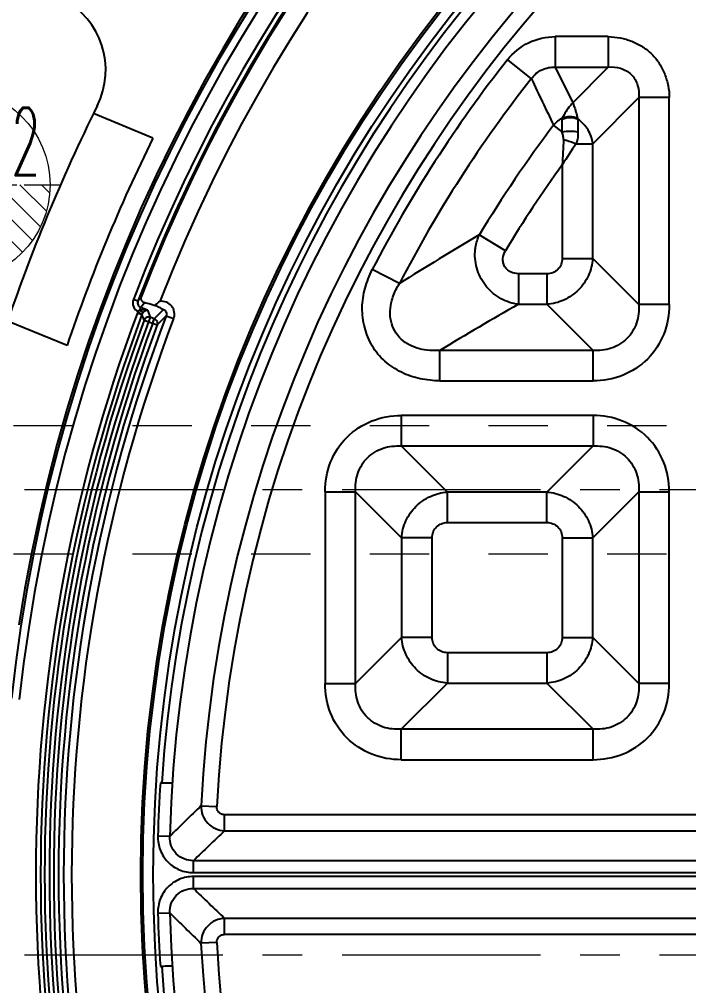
# Model space of a CAD drawing. Header units: millimetres. Extents: x 2750 to 4049, y 1371 to 1831.
# Drawn here: x 3015.3 to 3057, y 1613.4 to 1673.7 of the extents above; entities that cross this region are included whole.
import ezdxf
from ezdxf.enums import TextEntityAlignment as Align

# ---------------------------------------------------------------- set-up
doc = ezdxf.new("R2010")
doc.units = ezdxf.units.MM
doc.linetypes.add('CENTER', pattern=[0.6, 0.375, -0.075, 0.075, -0.075])
doc.linetypes.add('HIDDEN', pattern=[0.2, 0.1, -0.1])
doc.layers.add('11', color=7, linetype='Continuous')
for name, color, linetype, lineweight in [('center', 1, 'CENTER', 9), ('cool', 153, 'HIDDEN', 9), ('epin', 13, 'Continuous', 9)]:
    doc.layers.add(name, color=color, linetype=linetype, lineweight=lineweight)
doc.styles.get("Standard").update_dxf_attribs({"font": 'arial.ttf'})
doc.styles.add('TXT05', font='txt.shx', dxfattribs={"width": 0.5, "bigfont": 'gbcbig.shx'})
doc.dimstyles.get("Standard").update_dxf_attribs({"dimtxt": 0.18, "dimasz": 0.18, "dimexe": 0.18, "dimexo": 0.0625, "dimgap": 0.09, "dimtad": 0, "dimtih": 1, "dimtoh": 1, "dimzin": 0, "dimdsep": 46, "dimtxsty": 'Standard', "dimcen": 0.09, "dimadec": 0, "dimazin": 0, "dimtfac": 1, "dimtofl": 0, "dimtmove": 0, "dimatfit": 3, "dimfxl": 0, "dimtolj": 1, "dimtzin": 0, "dimarcsym": 0})

# ---------------------------------------------------------------- blocks, each defined once
blk = doc.blocks.new('*D61')
at = {"color": 4, "lineweight": -2, "transparency": 16777216}
blk.add_line((2972.435, 1615.342), (2946.725, 1615.342), dxfattribs=at)
at = {"layer": 'Defpoints', "color": 0, "transparency": 16777216}
for p in [(2946.725, 1615.342), (2972.435, 1615.342), (3116.195, 1615.342)]:
    blk.add_point(p, dxfattribs=at)
at = {"color": 6, "transparency": 16777216, "insert": (2940.24, 1615.342), "char_height": 5, "attachment_point": 5}
blk.add_mtext('\\A1;0.00', dxfattribs=at)
blk = doc.blocks.new('*D62')
at = {"color": 4, "lineweight": -2, "transparency": 16777216}
blk.add_line((2965.005, 1644.343), (2946.725, 1644.343), dxfattribs=at)
at = {"layer": 'Defpoints', "color": 0, "transparency": 16777216}
for p in [(2946.725, 1644.343), (2965.005, 1644.343), (3116.195, 1615.342)]:
    blk.add_point(p, dxfattribs=at)
at = {"color": 6, "transparency": 16777216, "insert": (2938.255, 1644.343), "char_height": 5, "attachment_point": 5}
blk.add_mtext('\\A1;29.00', dxfattribs=at)
blk = doc.blocks.new('*D63')
at = {"color": 4, "lineweight": -2, "transparency": 16777216}
blk.add_line((3007.769, 1663.342), (2946.725, 1663.342), dxfattribs=at)
at = {"layer": 'Defpoints', "color": 0, "transparency": 16777216}
for p in [(2946.725, 1663.342), (3007.769, 1663.342), (3116.195, 1615.342)]:
    blk.add_point(p, dxfattribs=at)
at = {"color": 6, "transparency": 16777216, "insert": (2938.197, 1663.342), "char_height": 5, "attachment_point": 5}
blk.add_mtext('\\A1;48.00', dxfattribs=at)
blk = doc.blocks.new('*D64')
at = {"color": 4, "lineweight": -2, "transparency": 16777216}
blk.add_line((3029.769, 1697.342), (2946.725, 1697.342), dxfattribs=at)
at = {"layer": 'Defpoints', "color": 0, "transparency": 16777216}
for p in [(2946.725, 1697.342), (3029.769, 1697.342), (3116.195, 1615.342)]:
    blk.add_point(p, dxfattribs=at)
at = {"color": 6, "transparency": 16777216, "insert": (2938.294, 1697.342), "char_height": 5, "attachment_point": 5}
blk.add_mtext('\\A1;82.00', dxfattribs=at)
blk = doc.blocks.new('*D65')
at = {"color": 4, "lineweight": -2, "transparency": 16777216}
blk.add_line((3006.228, 1712.343), (2946.725, 1712.343), dxfattribs=at)
at = {"layer": 'Defpoints', "color": 0, "transparency": 16777216}
for p in [(2946.725, 1712.343), (3006.228, 1712.343), (3116.195, 1615.342)]:
    blk.add_point(p, dxfattribs=at)
at = {"color": 6, "transparency": 16777216, "insert": (2938.297, 1712.343), "char_height": 5, "attachment_point": 5}
blk.add_mtext('\\A1;97.00', dxfattribs=at)
blk = doc.blocks.new('*D66')
at = {"color": 4, "lineweight": -2, "transparency": 16777216}
blk.add_line((3068.769, 1726.342), (2946.725, 1726.342), dxfattribs=at)
at = {"layer": 'Defpoints', "color": 0, "transparency": 16777216}
for p in [(2946.725, 1726.342), (3068.769, 1726.342), (3116.195, 1615.342)]:
    blk.add_point(p, dxfattribs=at)
at = {"color": 6, "transparency": 16777216, "insert": (2936.59, 1726.342), "char_height": 5, "attachment_point": 5}
blk.add_mtext('\\A1;111.00', dxfattribs=at)
blk = doc.blocks.new('*D67')
at = {"color": 4, "lineweight": -2, "transparency": 16777216}
blk.add_line((3111.795, 1732.342), (2946.725, 1732.342), dxfattribs=at)
at = {"layer": 'Defpoints', "color": 0, "transparency": 16777216}
for p in [(2946.725, 1732.342), (3111.795, 1732.342), (3116.195, 1615.342)]:
    blk.add_point(p, dxfattribs=at)
at = {"color": 6, "transparency": 16777216, "insert": (2936.59, 1732.342), "char_height": 5, "attachment_point": 5}
blk.add_mtext('\\A1;117.00', dxfattribs=at)
blk = doc.blocks.new('*D69')
at = {"color": 4, "lineweight": -2, "transparency": 16777216}
blk.add_line((2982.184, 1591.342), (2946.725, 1591.342), dxfattribs=at)
at = {"layer": 'Defpoints', "color": 0, "transparency": 16777216}
for p in [(3116.195, 1615.342), (2946.725, 1591.342), (2982.184, 1591.342)]:
    blk.add_point(p, dxfattribs=at)
at = {"color": 6, "transparency": 16777216, "insert": (2938.255, 1591.342), "char_height": 5, "attachment_point": 5}
blk.add_mtext('\\A1;24.00', dxfattribs=at)
blk = doc.blocks.new('*D70')
at = {"color": 4, "lineweight": -2, "transparency": 16777216}
blk.add_line((3016.769, 1559.342), (2946.725, 1559.342), dxfattribs=at)
at = {"layer": 'Defpoints', "color": 0, "transparency": 16777216}
for p in [(3116.195, 1615.342), (2946.725, 1559.342), (3016.769, 1559.342)]:
    blk.add_point(p, dxfattribs=at)
at = {"color": 6, "transparency": 16777216, "insert": (2938.297, 1559.342), "char_height": 5, "attachment_point": 5}
blk.add_mtext('\\A1;56.00', dxfattribs=at)
blk = doc.blocks.new('*D71')
at = {"color": 4, "lineweight": -2, "transparency": 16777216}
blk.add_line((2989.687, 1533.342), (2946.725, 1533.342), dxfattribs=at)
at = {"layer": 'Defpoints', "color": 0, "transparency": 16777216}
for p in [(3116.195, 1615.342), (2946.725, 1533.342), (2989.687, 1533.342)]:
    blk.add_point(p, dxfattribs=at)
at = {"color": 6, "transparency": 16777216, "insert": (2938.294, 1533.342), "char_height": 5, "attachment_point": 5}
blk.add_mtext('\\A1;82.00', dxfattribs=at)
blk = doc.blocks.new('*D72')
at = {"color": 4, "lineweight": -2, "transparency": 16777216}
blk.add_line((3079.795, 1507.342), (2946.725, 1507.342), dxfattribs=at)
at = {"layer": 'Defpoints', "color": 0, "transparency": 16777216}
for p in [(3116.195, 1615.342), (2946.725, 1507.342), (3079.795, 1507.342)]:
    blk.add_point(p, dxfattribs=at)
at = {"color": 6, "transparency": 16777216, "insert": (2936.59, 1507.342), "char_height": 5, "attachment_point": 5}
blk.add_mtext('\\A1;108.00', dxfattribs=at)
blk = doc.blocks.new('*D75')
at = {"color": 4, "lineweight": -2, "transparency": 16777216}
for p, q in [((3034.169, 1772.171), (3034.169, 1782.171)), ((3033.199, 1762.171), (3034.169, 1772.171)), ((3033.199, 1701.742), (3033.199, 1762.171))]:
    blk.add_line(p, q, dxfattribs=at)
at = {"layer": 'Defpoints', "color": 0, "transparency": 16777216}
for p in [(3034.169, 1782.171), (3033.199, 1701.742), (3116.195, 1615.342)]:
    blk.add_point(p, dxfattribs=at)
at = {"color": 6, "transparency": 16777216, "insert": (3034.169, 1790.602), "char_height": 5, "attachment_point": 5, "rotation": 90}
blk.add_mtext('\\A1;83.00', dxfattribs=at)
blk = doc.blocks.new('*D76')
at = {"color": 4, "lineweight": -2, "transparency": 16777216}
for p, q in [((3012.169, 1772.171), (3012.169, 1782.171)), ((3011.199, 1762.171), (3012.169, 1772.171)), ((3011.199, 1667.742), (3011.199, 1762.171))]:
    blk.add_line(p, q, dxfattribs=at)
at = {"layer": 'Defpoints', "color": 0, "transparency": 16777216}
for p in [(3012.169, 1782.171), (3011.199, 1667.742), (3116.195, 1615.342)]:
    blk.add_point(p, dxfattribs=at)
at = {"color": 6, "transparency": 16777216, "insert": (3012.169, 1792.306), "char_height": 5, "attachment_point": 5, "rotation": 90}
blk.add_mtext('\\A1;105.00', dxfattribs=at)
blk = doc.blocks.new('*D79')
at = {"color": 4, "lineweight": -2, "transparency": 16777216}
for p, q in [((3020.199, 1554.942), (3020.199, 1470.878)), ((3020.199, 1470.878), (3021.169, 1460.878)), ((3021.169, 1460.878), (3021.169, 1450.878))]:
    blk.add_line(p, q, dxfattribs=at)
at = {"layer": 'Defpoints', "color": 0, "transparency": 16777216}
for p in [(3116.195, 1615.342), (3020.199, 1554.942), (3021.169, 1450.878)]:
    blk.add_point(p, dxfattribs=at)
at = {"color": 6, "transparency": 16777216, "insert": (3021.169, 1442.45), "char_height": 5, "attachment_point": 5, "rotation": 90}
blk.add_mtext('\\A1;96.00', dxfattribs=at)
blk = doc.blocks.new('*D81')
at = {"color": 4, "lineweight": -2, "transparency": 16777216}
for p, q in [((2998.896, 1770.309), (2998.896, 1780.309)), ((2993.195, 1760.309), (2998.896, 1770.309)), ((2993.195, 1624.342), (2993.195, 1760.309))]:
    blk.add_line(p, q, dxfattribs=at)
at = {"layer": 'Defpoints', "color": 0, "transparency": 16777216}
for p in [(2998.896, 1780.309), (2993.195, 1624.342), (3116.195, 1615.342)]:
    blk.add_point(p, dxfattribs=at)
at = {"color": 6, "transparency": 16777216, "insert": (2998.896, 1790.444), "char_height": 5, "attachment_point": 5, "rotation": 90}
blk.add_mtext('\\A1;123.00', dxfattribs=at)
blk = doc.blocks.new('*D82')
at = {"color": 4, "lineweight": -2, "transparency": 16777216}
blk.add_line((2988.795, 1620.342), (2945.646, 1620.342), dxfattribs=at)
at = {"layer": 'Defpoints', "color": 0, "transparency": 16777216}
for p in [(2945.646, 1620.342), (2988.795, 1620.342), (3116.195, 1615.342)]:
    blk.add_point(p, dxfattribs=at)
at = {"color": 6, "transparency": 16777216, "insert": (2939.161, 1620.342), "char_height": 5, "attachment_point": 5}
blk.add_mtext('\\A1;5.00', dxfattribs=at)
blk = doc.blocks.new('4')
at = {"layer": '11', "color": 3, "linetype": 'Continuous'}
for p, q in [((-12.852, 216.652), (-13.724, 226.616)), ((12.852, 216.656), (13.724, 226.619)), ((-7, 208.127), (-7, 212.136)), ((7, 208.13), (7, 212.139))]:
    blk.add_line(p, q, dxfattribs=at)
for centre, radius, start, end in [((-8.743, 227.051), 5, 94.10934, 185), ((0.026, 105), 127.366, 85.91485, 94.10934), ((8.743, 227.055), 5, 355, 85.91485), ((-7.871, 217.088), 5, 185, 274.03007), ((7.871, 217.092), 5, 265.99628, 355), ((0.026, 105), 107.366, 85.99628, 94.03007), ((0.026, 105), 103.366, 86.13132, 93.8975)]:
    blk.add_arc(centre, radius, start, end, dxfattribs=at)
blk = doc.blocks.new('epin_ejp_12')
at = {"layer": 'epin'}
h = blk.add_hatch(dxfattribs=at)
h.set_pattern_fill('_ANSI31', color=123, scale=0.3, angle=90)
h.set_pattern_definition([(135, (-3020.1993, -1559.3419), (-0.6735192, -0.6735192), [])])
h.paths.add_polyline_path([(0, 6, 0.414214), (-6, 0), (0, 0)])
h.paths.add_polyline_path([(6, 0), (0, 0), (0, -6, 0.414214)])
at = {"layer": 'epin', "color": 1, "linetype": 'CENTER', "ltscale": 6.096}
for p, q in [((0, -6.6), (0, 6.6)), ((-6.6, 0), (6.6, 0))]:
    blk.add_line(p, q, dxfattribs=at)
at = {"layer": 'epin'}
blk.add_circle((0, 0), 6, dxfattribs=at)
at = {"layer": 'epin', "color": 6, "style": 'TXT05', "width": 0.5}
blk.add_text('%%c12', height=4.2, dxfattribs=at).set_placement((2.69, 2.7), align=Align.MIDDLE)

msp = doc.modelspace()

# ---------------------------------------------------------------- linework, layer by layer
at = {"layer": '11', "color": 7, "linetype": 'Continuous'}
for p, q in [((3048.69, 1672.579), (3048.69, 1670.678)), ((3051.996, 1672.579), (3048.69, 1672.579)), ((3051.996, 1672.579), (3051.996, 1670.678)), ((3045.704, 1671.129), (3047.197, 1669.954)), ((3048.69, 1670.678), (3049.777, 1668.459)), ((3048.69, 1670.678), (3051.996, 1670.678)), ((3049.777, 1668.459), (3051.996, 1670.678)), ((3053.897, 1668.778), (3051.024, 1665.905)), ((3053.897, 1668.778), (3053.897, 1655.87)), ((3055.797, 1668.778), (3053.897, 1668.778)), ((3055.797, 1655.87), (3055.797, 1668.778)), ((3049.107, 1666.658), (3048.586, 1667.053)), ((3049.123, 1666.646), (3049.123, 1667.434)), ((3050.101, 1667.434), (3050.101, 1666.646)), ((3049.991, 1665.905), (3051.024, 1665.905)), ((3051.024, 1658.743), (3051.024, 1665.905)), ((3049.123, 1664.586), (3049.123, 1658.743)), ((3045.582, 1659.233), (3043.954, 1660.213)), ((3049.123, 1658.743), (3051.024, 1658.743)), ((3051.024, 1658.743), (3053.897, 1655.87)), ((3038.969, 1657.18), (3037.281, 1658.053)), ((3046.396, 1657.793), (3046.396, 1655.892)), ((3048.173, 1657.793), (3046.396, 1657.793)), ((3048.173, 1657.793), (3048.173, 1655.892)), ((3022.676, 1656.083), (3022.395, 1656.191)), ((3022.676, 1656.083), (3022.845, 1656.291)), ((3022.788, 1655.52), (3022.849, 1655.688)), ((3023.104, 1656), (3022.849, 1655.688)), ((3023.266, 1655.536), (3022.849, 1655.688)), ((3023.266, 1655.536), (3023.443, 1655.082)), ((3023.694, 1654.99), (3024.259, 1655.569)), ((3046.396, 1655.892), (3048.173, 1655.892)), ((3051.046, 1653.019), (3048.173, 1655.892)), ((3055.797, 1655.87), (3053.897, 1655.87)), ((3022.645, 1655.363), (3022.924, 1655.259)), ((3023.058, 1654.905), (3023.876, 1654.607)), ((3023.443, 1655.082), (3023.342, 1654.802)), ((3023.694, 1654.99), (3023.443, 1655.082)), ((3023.592, 1654.711), (3023.694, 1654.99)), ((3024.43, 1655.174), (3023.875, 1654.606)), ((3024.43, 1655.174), (3024.896, 1654.997)), ((3041.501, 1651.119), (3041.502, 1653.019)), ((3051.046, 1653.019), (3041.502, 1653.019)), ((3051.046, 1651.119), (3051.046, 1653.019)), ((3041.501, 1651.119), (3051.046, 1651.119)), ((3039.088, 1648.961), (3039.088, 1647.061)), ((3051.046, 1648.961), (3039.088, 1648.961)), ((3051.046, 1648.961), (3051.046, 1647.061)), ((3039.088, 1647.061), (3041.961, 1644.188)), ((3039.088, 1647.061), (3051.046, 1647.061)), ((3048.173, 1644.188), (3051.046, 1647.061)), ((3034.337, 1644.21), (3034.337, 1632.253)), ((3034.337, 1644.21), (3036.238, 1644.21)), ((3036.238, 1632.253), (3036.238, 1644.21)), ((3039.111, 1641.337), (3036.238, 1644.21)), ((3041.961, 1642.287), (3041.961, 1644.188)), ((3048.173, 1644.188), (3041.961, 1644.188)), ((3048.173, 1642.287), (3048.173, 1644.188)), ((3053.897, 1644.21), (3051.024, 1641.337)), ((3053.897, 1644.21), (3053.897, 1632.253)), ((3053.897, 1644.21), (3055.797, 1644.21)), ((3055.797, 1632.253), (3055.797, 1644.21)), ((3041.961, 1642.287), (3048.173, 1642.287)), ((3039.111, 1641.337), (3039.111, 1635.126)), ((3041.011, 1641.337), (3039.111, 1641.337)), ((3041.011, 1635.126), (3041.011, 1641.337)), ((3049.123, 1641.337), (3049.123, 1635.126)), ((3049.123, 1641.337), (3051.024, 1641.337)), ((3051.024, 1635.126), (3051.024, 1641.337)), ((3036.238, 1632.253), (3039.111, 1635.126)), ((3041.011, 1635.126), (3039.111, 1635.126)), ((3049.123, 1635.126), (3051.024, 1635.126)), ((3051.024, 1635.126), (3053.897, 1632.253)), ((3041.961, 1634.175), (3041.961, 1632.275)), ((3048.173, 1634.175), (3041.961, 1634.175)), ((3048.173, 1634.175), (3048.173, 1632.275)), ((3034.337, 1632.253), (3036.238, 1632.253)), ((3041.961, 1632.275), (3039.088, 1629.402)), ((3041.961, 1632.275), (3048.173, 1632.275)), ((3051.046, 1629.402), (3048.173, 1632.275)), ((3055.797, 1632.253), (3053.897, 1632.253)), ((3039.088, 1627.501), (3039.088, 1629.402)), ((3051.046, 1629.402), (3039.088, 1629.402)), ((3051.046, 1627.501), (3051.046, 1629.402)), ((3039.088, 1627.501), (3051.046, 1627.501)), ((3024.157, 1626.066), (3024.072, 1626.066)), ((3026.605, 1624.629), (3027.593, 1624.578)), ((3028.08, 1623.076), (3028.08, 1624.066)), ((3103.499, 1624.066), (3028.08, 1624.066)), ((3028.08, 1623.076), (3103.503, 1623.076)), ((3024.658, 1622.724), (3023.916, 1622.745)), ((3026.135, 1620.463), (3026.135, 1621.206)), ((3105.369, 1621.206), (3026.135, 1621.206)), ((3026.135, 1620.463), (3105.369, 1620.464)), ((3026.135, 1619.479), (3026.135, 1620.221)), ((3105.369, 1620.221), (3026.135, 1620.221)), ((3026.135, 1619.479), (3105.369, 1619.479)), ((3023.916, 1617.94), (3024.658, 1617.96)), ((3028.08, 1616.619), (3028.08, 1617.608)), ((3103.503, 1617.608), (3028.08, 1617.608)), ((3028.08, 1616.619), (3103.499, 1616.619)), ((3027.593, 1616.106), (3026.605, 1616.056)), ((3024.072, 1614.619), (3024.157, 1614.619))]:
    msp.add_line(p, q, dxfattribs=at)
for radius in [87.342, 87.216, 86.564]:
    msp.add_circle((3110.191, 1620.342), radius, dxfattribs=at)
for centre, radius, start, end in [((3116.221, 1620.342), 102.032, 15.93718, 173.82065), ((3116.221, 1620.342), 102.166, 11.51801, 171.23114), ((3116.221, 1620.342), 101.53, 16.85876, 173.82581), ((3116.221, 1620.342), 100.442, 17.04696, 159.08959), ((3116.221, 1620.342), 100.141, 16.58737, 159.08959), ((3116.221, 1620.342), 100.057, 13.76735, 158.94397), ((3116.221, 1620.342), 98.859, 11.90883, 158.81116), ((3110.191, 1620.342), 86.224, 93.80612, 176.19392), ((3110.191, 1620.342), 85.566, 91.59517, 178.40483), ((3110.191, 1620.344), 83.694, 92.93581, 177.06419), ((3110.191, 1620.344), 82.705, 92.93581, 177.06419), ((3110.191, 1620.342), 82.085, 141.77764, 152.65107), ((3110.191, 1620.342), 80.184, 141.77762, 152.65105), ((3383.663, 1829.313), 372.296, 205.34349, 205.83845), ((3110.191, 1620.342), 77.311, 142.8295, 148.95454), ((3329.663, 1649.922), 280.923, 176.68523, 177.00782), ((3147.938, 1600.508), 117.773, 146.27017, 147.03814), ((3110.191, 1620.342), 75.411, 144.07664, 148.95453), ((3136.561, 1502.43), 182.953, 120.40977, 122.23724), ((3023.216, 1655.15), 0.61, 151.80088, 159.48707), ((3133.285, 1502.254), 176.506, 119.48983, 121.33227), ((3116.221, 1620.342), 99.915, 159.4816, 200.5184), ((3116.221, 1620.342), 99.617, 159.47923, 200.52312), ((3116.221, 1620.342), 99.365, 159.64446, 200.35554), ((3116.221, 1620.342), 98.178, 159.22005, 200.77995), ((3116.221, 1620.342), 97.679, 159.2191, 200.7812), ((3116.221, 1620.342), 99.066, 159.64446, 200.35554), ((3116.221, 1620.342), 98.799, 159.6435, 200.3565), ((3116.221, 1620.342), 98.498, 159.6435, 200.3565), ((3110.191, 1620.342), 86.309, 176.19766, 178.40483), ((3191.517, 1454.12), 237.212, 134.04406, 134.70193), ((3186.498, 1456.331), 230.001, 133.533, 134.20527), ((3187.395, 1785.287), 231.295, 225.79661, 226.46512), ((3110.191, 1620.342), 86.309, 181.59517, 183.80239), ((3110.191, 1620.342), 85.566, 181.59517, 268.40483), ((3190.587, 1785.614), 235.882, 225.29621, 225.9578), ((3110.189, 1620.342), 83.694, 182.93581, 267.06419), ((3110.189, 1620.342), 82.705, 182.93581, 267.06419), ((3110.191, 1620.342), 86.224, 183.80612, 266.19393)]:
    msp.add_arc(centre, radius, start, end, dxfattribs=at)
for points, knots in [([(3045.704, 1671.129), (3046.055, 1671.576), (3046.971, 1672.321), (3048.122, 1672.579), (3048.69, 1672.579)], [0, 0, 0, 0, 0.500008, 1, 1, 1, 1]), ([(3051.996, 1672.579), (3052.245, 1672.568), (3052.743, 1672.519), (3053.467, 1672.314), (3054.135, 1671.97), (3054.731, 1671.509), (3055.193, 1670.914), (3055.534, 1670.245), (3055.742, 1669.525), (3055.803, 1669.026), (3055.797, 1668.778)], [0, 0, 0, 0, 0.125127, 0.25009, 0.375277, 0.500349, 0.625258, 0.750283, 0.875123, 1, 1, 1, 1]), ([(3047.197, 1669.954), (3047.363, 1670.187), (3047.815, 1670.581), (3048.405, 1670.692), (3048.69, 1670.678)], [0, 0, 0, 0, 0.5, 1, 1, 1, 1]), ([(3051.996, 1670.678), (3052.251, 1670.7), (3052.779, 1670.664), (3053.481, 1670.262), (3053.882, 1669.56), (3053.919, 1669.032), (3053.897, 1668.778)], [0, 0, 0, 0, 0.24828, 0.500157, 0.751937, 1, 1, 1, 1]), ([(3049.777, 1668.459), (3049.72, 1668.397), (3049.473, 1668.104), (3049.269, 1667.776), (3049.129, 1667.511)], [0, 0, 0, 0, 0.219282, 1, 1, 1, 1]), ([(3049.777, 1668.459), (3049.804, 1668.394), (3049.927, 1668.077), (3050.019, 1667.748), (3050.083, 1667.487)], [0, 0, 0, 0, 0.207773, 1, 1, 1, 1]), ([(3049.123, 1667.434), (3049.274, 1667.507), (3049.612, 1667.582), (3049.951, 1667.508), (3050.101, 1667.434)], [0, 0, 0, 0, 0.5, 1, 1, 1, 1]), ([(3049.129, 1667.511), (3049.276, 1667.578), (3049.608, 1667.644), (3049.936, 1667.562), (3050.083, 1667.487)], [0, 0, 0, 0, 0.496122, 1, 1, 1, 1]), ([(3051.024, 1665.905), (3050.992, 1666.204), (3050.785, 1666.801), (3050.353, 1667.258), (3050.101, 1667.434)], [0, 0, 0, 0, 0.494345, 1, 1, 1, 1]), ([(3049.198, 1666.165), (3049.202, 1666.252), (3049.191, 1666.382), (3049.142, 1666.542), (3049.115, 1666.619), (3049.107, 1666.658)], [0, 0, 0, 0, 0.518014, 0.762703, 1, 1, 1, 1]), ([(3049.123, 1666.646), (3049.284, 1666.678), (3049.613, 1666.701), (3049.941, 1666.679), (3050.101, 1666.646)], [0, 0, 0, 0, 0.501305, 1, 1, 1, 1]), ([(3050.101, 1666.646), (3050.103, 1666.585), (3050.103, 1666.335), (3050.062, 1666.081), (3049.991, 1665.905)], [0, 0, 0, 0, 0.243242, 1, 1, 1, 1]), ([(3049.198, 1666.168), (3049.263, 1666.152), (3049.532, 1666.076), (3049.796, 1665.985), (3049.991, 1665.905)], [0, 0, 0, 0, 0.240914, 1, 1, 1, 1]), ([(3043.691, 1659.179), (3043.697, 1659.269), (3043.738, 1659.624), (3043.843, 1659.971), (3043.954, 1660.213)], [0, 0, 0, 0, 0.25293, 1, 1, 1, 1]), ([(3046.397, 1655.892), (3046.019, 1655.933), (3045.263, 1656.177), (3044.35, 1656.942), (3043.766, 1657.99), (3043.664, 1658.79), (3043.691, 1659.179)], [0, 0, 0, 0, 0.244735, 0.495775, 0.74933, 1, 1, 1, 1]), ([(3046.396, 1657.793), (3046.227, 1657.8), (3045.969, 1657.855), (3045.68, 1658.043), (3045.518, 1658.247), (3045.429, 1658.491), (3045.416, 1658.834), (3045.501, 1659.085), (3045.582, 1659.233)], [0, 0, 0, 0, 0.249291, 0.374767, 0.500045, 0.625501, 0.750821, 1, 1, 1, 1]), ([(3051.024, 1658.743), (3050.999, 1658.381), (3050.814, 1657.657), (3050.175, 1656.74), (3049.258, 1656.102), (3048.535, 1655.916), (3048.173, 1655.892)], [0, 0, 0, 0, 0.248747, 0.500042, 0.751306, 1, 1, 1, 1]), ([(3049.123, 1658.743), (3049.123, 1658.5), (3048.931, 1657.985), (3048.416, 1657.793), (3048.173, 1657.793)], [0, 0, 0, 0, 0.500117, 1, 1, 1, 1]), ([(3041.501, 1651.119), (3041.088, 1651.128), (3040.467, 1651.185), (3039.668, 1651.402), (3039.094, 1651.643), (3038.555, 1651.955), (3038.061, 1652.335), (3037.626, 1652.782), (3037.27, 1653.294), (3036.997, 1653.853), (3036.733, 1654.638), (3036.595, 1655.676), (3036.789, 1656.912), (3037.096, 1657.684), (3037.281, 1658.053)], [0, 0, 0, 0, 0.124931, 0.187382, 0.249894, 0.312563, 0.375328, 0.437909, 0.500357, 0.562976, 0.625694, 0.750409, 0.875213, 1, 1, 1, 1]), ([(3038.503, 1656.124), (3038.528, 1656.218), (3038.643, 1656.586), (3038.816, 1656.935), (3038.969, 1657.18)], [0, 0, 0, 0, 0.251281, 1, 1, 1, 1]), ([(3022.395, 1656.191), (3022.343, 1656.056), (3022.338, 1655.74), (3022.551, 1655.503), (3022.678, 1655.438)], [0, 0, 0, 0, 0.500204, 1, 1, 1, 1]), ([(3022.676, 1656.083), (3022.647, 1656.01), (3022.645, 1655.834), (3022.776, 1655.714), (3022.849, 1655.688)], [0, 0, 0, 0, 0.503948, 1, 1, 1, 1]), ([(3022.845, 1656.291), (3022.834, 1656.238), (3022.886, 1656.09), (3023.02, 1656.017), (3023.104, 1656)], [0, 0, 0, 0, 0.388037, 1, 1, 1, 1]), ([(3024.896, 1654.998), (3024.943, 1655.126), (3024.977, 1655.41), (3024.807, 1655.802), (3024.465, 1656.06), (3024.181, 1656.088), (3024.046, 1656.074)], [0, 0, 0, 0, 0.249832, 0.499845, 0.749889, 1, 1, 1, 1]), ([(3041.501, 1653.019), (3041.077, 1652.987), (3040.208, 1653.03), (3039.2, 1653.524), (3038.654, 1654.212), (3038.346, 1655.033), (3038.395, 1655.709), (3038.503, 1656.124)], [0, 0, 0, 0, 0.247643, 0.49733, 0.623994, 0.750548, 1, 1, 1, 1]), ([(3022.678, 1655.438), (3022.728, 1655.394), (3022.814, 1655.341), (3022.9, 1655.287), (3022.924, 1655.263)], [0, 0, 0, 0, 0.661993, 1, 1, 1, 1]), ([(3022.788, 1655.52), (3022.864, 1655.553), (3023.029, 1655.573), (3023.19, 1655.555), (3023.266, 1655.536)], [0, 0, 0, 0, 0.514362, 1, 1, 1, 1]), ([(3022.788, 1655.52), (3022.826, 1655.485), (3022.885, 1655.441), (3022.963, 1655.406), (3022.999, 1655.399), (3023.013, 1655.402)], [0, 0, 0, 0, 0.598582, 0.834517, 1, 1, 1, 1]), ([(3023.013, 1655.401), (3023.026, 1655.416), (3023.074, 1655.464), (3023.134, 1655.5), (3023.178, 1655.517)], [0, 0, 0, 0, 0.295885, 1, 1, 1, 1]), ([(3023.104, 1656), (3023.151, 1655.991), (3023.367, 1655.943), (3023.58, 1655.88), (3023.745, 1655.824)], [0, 0, 0, 0, 0.217015, 1, 1, 1, 1]), ([(3023.178, 1655.517), (3023.185, 1655.52), (3023.214, 1655.53), (3023.244, 1655.535), (3023.266, 1655.536)], [0, 0, 0, 0, 0.266219, 1, 1, 1, 1]), ([(3023.745, 1655.824), (3023.797, 1655.803), (3023.918, 1655.751), (3024.091, 1655.669), (3024.207, 1655.6), (3024.259, 1655.569)], [0, 0, 0, 0, 0.295295, 0.686079, 1, 1, 1, 1]), ([(3024.259, 1655.569), (3024.333, 1655.543), (3024.465, 1655.421), (3024.459, 1655.246), (3024.43, 1655.174)], [0, 0, 0, 0, 0.502931, 1, 1, 1, 1]), ([(3055.797, 1655.87), (3055.797, 1655.249), (3055.572, 1653.993), (3054.528, 1652.388), (3052.923, 1651.344), (3051.667, 1651.119), (3051.046, 1651.119)], [0, 0, 0, 0, 0.250128, 0.500002, 0.74987, 1, 1, 1, 1]), ([(3053.897, 1655.87), (3053.919, 1655.49), (3053.838, 1654.71), (3053.227, 1653.689), (3052.206, 1653.078), (3051.426, 1652.996), (3051.046, 1653.019)], [0, 0, 0, 0, 0.24931, 0.500088, 0.750809, 1, 1, 1, 1]), ([(3022.926, 1655.262), (3022.931, 1655.276), (3022.953, 1655.327), (3022.986, 1655.372), (3023.013, 1655.401)], [0, 0, 0, 0, 0.266888, 1, 1, 1, 1]), ([(3023.062, 1654.906), (3023.028, 1654.994), (3022.98, 1655.112), (3022.937, 1655.232), (3022.926, 1655.262)], [0, 0, 0, 0, 0.744593, 1, 1, 1, 1]), ([(3023.342, 1655.098), (3023.282, 1655.097), (3023.162, 1655.059), (3023.083, 1654.96), (3023.062, 1654.906)], [0, 0, 0, 0, 0.5014, 1, 1, 1, 1]), ([(3023.694, 1654.991), (3023.752, 1654.969), (3023.856, 1654.888), (3023.893, 1654.762), (3023.892, 1654.701)], [0, 0, 0, 0, 0.50088, 1, 1, 1, 1]), ([(3034.337, 1644.21), (3034.337, 1644.831), (3034.562, 1646.087), (3035.606, 1647.692), (3037.211, 1648.736), (3038.467, 1648.961), (3039.088, 1648.961)], [0, 0, 0, 0, 0.250128, 0.500002, 0.74987, 1, 1, 1, 1]), ([(3055.797, 1644.21), (3055.797, 1644.831), (3055.566, 1646.085), (3054.528, 1647.693), (3052.922, 1648.734), (3051.667, 1648.961), (3051.046, 1648.961)], [0, 0, 0, 0, 0.250175, 0.500039, 0.749875, 1, 1, 1, 1]), ([(3036.238, 1644.21), (3036.215, 1644.59), (3036.297, 1645.37), (3036.908, 1646.391), (3037.929, 1647.002), (3038.709, 1647.084), (3039.088, 1647.061)], [0, 0, 0, 0, 0.24931, 0.500088, 0.750809, 1, 1, 1, 1]), ([(3051.046, 1647.061), (3051.426, 1647.084), (3052.013, 1647.02), (3052.714, 1646.698), (3053.324, 1646.219), (3053.837, 1645.369), (3053.92, 1644.589), (3053.897, 1644.21)], [0, 0, 0, 0, 0.248846, 0.374743, 0.500927, 0.751304, 1, 1, 1, 1]), ([(3039.111, 1641.337), (3039.135, 1641.699), (3039.32, 1642.423), (3039.959, 1643.34), (3040.876, 1643.978), (3041.6, 1644.164), (3041.961, 1644.188)], [0, 0, 0, 0, 0.248747, 0.500042, 0.751306, 1, 1, 1, 1]), ([(3048.173, 1644.188), (3048.535, 1644.164), (3049.259, 1643.978), (3050.176, 1643.34), (3050.814, 1642.423), (3051, 1641.699), (3051.024, 1641.337)], [0, 0, 0, 0, 0.248747, 0.500042, 0.751306, 1, 1, 1, 1]), ([(3041.011, 1641.337), (3041.011, 1641.581), (3041.203, 1642.095), (3041.718, 1642.287), (3041.961, 1642.287)], [0, 0, 0, 0, 0.500117, 1, 1, 1, 1]), ([(3048.173, 1642.287), (3048.416, 1642.287), (3048.931, 1642.095), (3049.123, 1641.58), (3049.123, 1641.337)], [0, 0, 0, 0, 0.500117, 1, 1, 1, 1]), ([(3041.961, 1632.275), (3041.6, 1632.299), (3040.876, 1632.484), (3039.959, 1633.123), (3039.32, 1634.04), (3039.135, 1634.764), (3039.111, 1635.126)], [0, 0, 0, 0, 0.248747, 0.500042, 0.751306, 1, 1, 1, 1]), ([(3041.961, 1634.175), (3041.718, 1634.175), (3041.203, 1634.367), (3041.011, 1634.882), (3041.011, 1635.126)], [0, 0, 0, 0, 0.500117, 1, 1, 1, 1]), ([(3051.024, 1635.126), (3050.999, 1634.764), (3050.814, 1634.04), (3050.175, 1633.123), (3049.258, 1632.484), (3048.535, 1632.299), (3048.173, 1632.275)], [0, 0, 0, 0, 0.248747, 0.500042, 0.751306, 1, 1, 1, 1]), ([(3049.123, 1635.126), (3049.123, 1634.882), (3048.931, 1634.367), (3048.416, 1634.175), (3048.173, 1634.175)], [0, 0, 0, 0, 0.500117, 1, 1, 1, 1]), ([(3039.088, 1627.501), (3038.467, 1627.501), (3037.211, 1627.726), (3035.606, 1628.77), (3034.562, 1630.375), (3034.337, 1631.631), (3034.337, 1632.253)], [0, 0, 0, 0, 0.250128, 0.500002, 0.74987, 1, 1, 1, 1]), ([(3039.088, 1629.402), (3038.709, 1629.379), (3037.928, 1629.461), (3036.907, 1630.072), (3036.297, 1631.093), (3036.215, 1631.873), (3036.238, 1632.253)], [0, 0, 0, 0, 0.24931, 0.500088, 0.750809, 1, 1, 1, 1]), ([(3053.897, 1632.253), (3053.919, 1631.873), (3053.838, 1631.092), (3053.227, 1630.071), (3052.206, 1629.461), (3051.426, 1629.379), (3051.046, 1629.402)], [0, 0, 0, 0, 0.24931, 0.500088, 0.750809, 1, 1, 1, 1]), ([(3051.046, 1627.501), (3051.667, 1627.512), (3052.923, 1627.723), (3054.526, 1628.773), (3055.574, 1630.376), (3055.788, 1631.632), (3055.797, 1632.253)], [0, 0, 0, 0, 0.250134, 0.500033, 0.749908, 1, 1, 1, 1]), ([(3024.157, 1626.066), (3024.231, 1626.064), (3024.371, 1626.062), (3024.561, 1626.058), (3024.701, 1626.06), (3024.776, 1626.06), (3024.802, 1626.065)], [0, 0, 0, 0, 0.346443, 0.651877, 0.878451, 1, 1, 1, 1]), ([(3026.605, 1624.629), (3026.599, 1624.433), (3026.67, 1624.033), (3026.998, 1623.525), (3027.488, 1623.172), (3027.884, 1623.08), (3028.08, 1623.076)], [0, 0, 0, 0, 0.249501, 0.500004, 0.750504, 1, 1, 1, 1]), ([(3028.08, 1624.066), (3028.015, 1624.068), (3027.883, 1624.093), (3027.715, 1624.206), (3027.61, 1624.38), (3027.592, 1624.513), (3027.593, 1624.578)], [0, 0, 0, 0, 0.250037, 0.499988, 0.749995, 1, 1, 1, 1]), ([(3023.916, 1622.745), (3023.907, 1622.451), (3024.007, 1621.853), (3024.495, 1621.089), (3025.245, 1620.58), (3025.84, 1620.463), (3026.135, 1620.463)], [0, 0, 0, 0, 0.24999, 0.499998, 0.750008, 1, 1, 1, 1]), ([(3026.135, 1621.206), (3025.938, 1621.203), (3025.54, 1621.277), (3025.031, 1621.61), (3024.712, 1622.128), (3024.649, 1622.528), (3024.658, 1622.724)], [0, 0, 0, 0, 0.249758, 0.500054, 0.750289, 1, 1, 1, 1]), ([(3026.135, 1620.221), (3025.84, 1620.221), (3025.245, 1620.105), (3024.495, 1619.596), (3024.007, 1618.832), (3023.907, 1618.234), (3023.916, 1617.94)], [0, 0, 0, 0, 0.24999, 0.499998, 0.750008, 1, 1, 1, 1]), ([(3024.658, 1617.96), (3024.649, 1618.157), (3024.713, 1618.557), (3025.031, 1619.075), (3025.54, 1619.408), (3025.938, 1619.482), (3026.135, 1619.479)], [0, 0, 0, 0, 0.249758, 0.500054, 0.750289, 1, 1, 1, 1]), ([(3028.08, 1617.608), (3027.884, 1617.604), (3027.488, 1617.513), (3026.998, 1617.159), (3026.67, 1616.652), (3026.599, 1616.252), (3026.605, 1616.056)], [0, 0, 0, 0, 0.249501, 0.500004, 0.750504, 1, 1, 1, 1]), ([(3027.593, 1616.106), (3027.592, 1616.172), (3027.61, 1616.305), (3027.715, 1616.479), (3027.883, 1616.592), (3028.015, 1616.616), (3028.08, 1616.619)], [0, 0, 0, 0, 0.250037, 0.499988, 0.749995, 1, 1, 1, 1]), ([(3024.802, 1614.619), (3024.776, 1614.624), (3024.701, 1614.625), (3024.561, 1614.626), (3024.372, 1614.623), (3024.231, 1614.62), (3024.157, 1614.619)], [0, 0, 0, 0, 0.121498, 0.348017, 0.653501, 1, 1, 1, 1])]:
    msp.add_open_spline(points, degree=3, knots=knots, dxfattribs=at)
for points in [[(3049.129, 1667.511), (3048.925, 1667.39), (3048.739, 1667.234), (3048.586, 1667.053)], [(3049.129, 1667.511), (3049.122, 1667.486), (3049.121, 1667.46), (3049.123, 1667.434)], [(3050.076, 1667.472), (3050.08, 1667.454), (3050.087, 1667.437), (3050.094, 1667.42)], [(3024.046, 1656.074), (3023.934, 1656.007), (3023.831, 1655.922), (3023.745, 1655.824)], [(3022.678, 1655.438), (3022.7, 1655.478), (3022.744, 1655.506), (3022.788, 1655.52)], [(3023.443, 1655.082), (3023.411, 1655.093), (3023.376, 1655.098), (3023.342, 1655.098)], [(3023.875, 1654.606), (3023.885, 1654.636), (3023.891, 1654.669), (3023.892, 1654.701)]]:
    msp.add_open_spline(points, degree=3, dxfattribs=at)
at = {"layer": 'center', "color": 1, "linetype": 'CENTER', "ltscale": 33}
msp.add_line((2956.195, 1615.342), (3276.196, 1615.342), dxfattribs=at)
at = {"layer": 'cool', "ltscale": 37}
for p, q in [((2970.525, 1648.343), (3261.865, 1648.343)), ((2970.525, 1640.343), (3261.865, 1640.343))]:
    msp.add_line(p, q, dxfattribs=at)
at = {"layer": 'cool', "color": 1, "linetype": 'CENTER', "ltscale": 33}
msp.add_line((2956.195, 1644.343), (3276.195, 1644.343), dxfattribs=at)

# ---------------------------------------------------------------- block references
at = {"rotation": 67.49999999999673}
msp.add_blockref('4', (3213.219, 1580.136), dxfattribs=at)
at = {"layer": 'epin'}
msp.add_blockref('epin_ejp_12', (3011.199, 1663.342), dxfattribs=at)

# ---------------------------------------------------------------- dimensions: what is measured, and where the dimension line sits
for feature_location, offset, dtype, origin, picture, middle in [((3011.199, 1667.742), (0.97, 114.429), 1, (3116.195, 1615.342), '*D76', (3012.169, 1792.306)), ((2993.195, 1624.342), (5.702, 155.967), 1, (3116.195, 1615.342), '*D81', (2998.896, 1790.444)), ((3033.199, 1701.742), (0.97, 80.429), 1, (3116.195, 1615.342), '*D75', (3034.169, 1790.602)), ((3111.795, 1732.342), (-165.07, 0), 0, (3116.195, 1615.342), '*D67', (2936.59, 1732.342)), ((3068.769, 1726.342), (-122.044, 0), 0, (3116.195, 1615.342), '*D66', (2936.59, 1726.342)), ((3006.228, 1712.343), (-59.503, 0), 0, (3116.195, 1615.342), '*D65', (2938.297, 1712.343)), ((3029.769, 1697.342), (-83.044, 0), 0, (3116.195, 1615.342), '*D64', (2938.294, 1697.342)), ((3007.769, 1663.342), (-61.044, 0), 0, (3116.195, 1615.342), '*D63', (2938.197, 1663.342)), ((2965.005, 1644.343), (-18.28, 0), 0, (3116.195, 1615.342), '*D62', (2938.255, 1644.343)), ((2988.795, 1620.342), (-43.148, 0), 0, (3116.195, 1615.342), '*D82', (2939.161, 1620.342)), ((2972.43538027, 1615.341911701), (-25.710224106, 0), 0, (3116.195229042, 1615.341911701), '*D61', (2940.239821921, 1615.341911701)), ((3079.795, 1507.342), (-133.07, 0), 0, (3116.195, 1615.342), '*D72', (2936.59, 1507.342)), ((2982.184, 1591.342), (-35.459, 0), 0, (3116.195, 1615.342), '*D69', (2938.255, 1591.342)), ((2989.687, 1533.342), (-42.962, 0), 0, (3116.195, 1615.342), '*D71', (2938.294, 1533.342)), ((3016.769, 1559.342), (-70.044, 0), 0, (3116.195, 1615.342), '*D70', (2938.297, 1559.342)), ((3020.199, 1554.942), (0.97, -104.064), 1, (3116.195, 1615.342), '*D79', (3021.169, 1442.45))]:
    dim = msp.add_ordinate_dim(feature_location=feature_location, offset=offset, dtype=dtype, origin=origin, dimstyle='Standard', override={"dimtxt": 5, "dimasz": 5, "dimexe": 0, "dimexo": 0, "dimgap": 0, "dimtih": 0, "dimtoh": 0, "dimzin": 0, "dimcen": 0, "dimclrd": 4, "dimclre": 4, "dimclrt": 6, "dimadec": 2, "dimtp": 0, "dimtm": 0, "dimtzin": 0})
    dim.commit()
    dim.dimension.update_dxf_attribs({"geometry": picture, "text_midpoint": middle})

doc.saveas('drawing.dxf')
